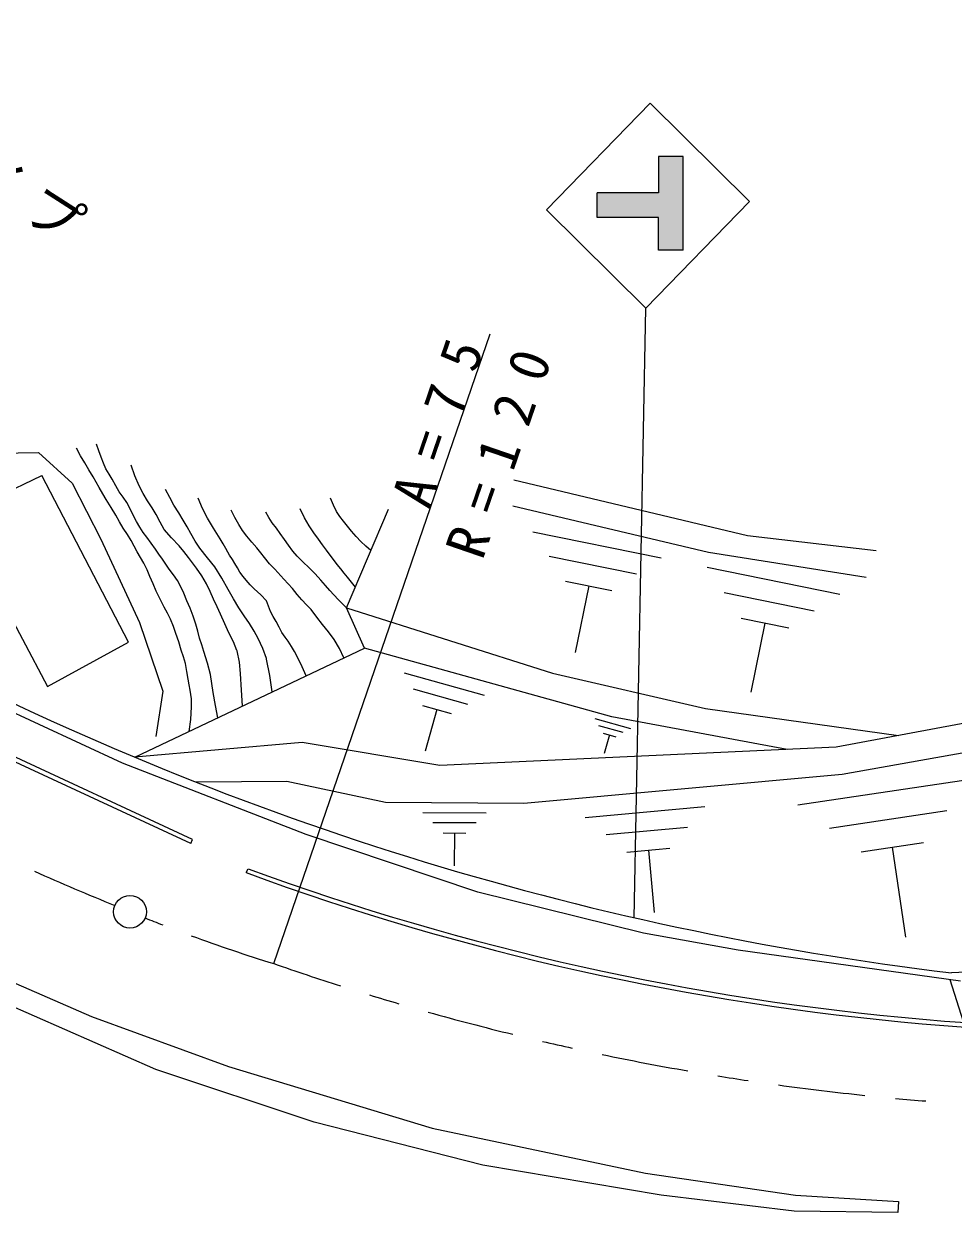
# Model space of a CAD drawing. Units: millimetres, scale not verified. Extents: x 40000 to 680000, y 20000 to 380000.
# Drawn here: x 342585 to 385203, y 264290 to 319420 of the extents above; entities that cross this region are included whole.
import ezdxf

# ---------------------------------------------------------------- set-up
doc = ezdxf.new("R2010")
doc.units = ezdxf.units.MM
doc.header["$LTSCALE"] = 1000
for name, color, linetype, lineweight in [('M-BGD', 7, 'Continuous', 25), ('M-BMK', 2, 'Continuous', 13), ('M-BMK-OTRS', 5, 'Continuous', 25), ('M-BMK-SRVR', 3, 'Continuous', 25), ('M-STR-HTXT', 7, 'Continuous', 13), ('M-STR-STR3', 7, 'Continuous', 25), ('M-STR-STRC', 7, 'Continuous', 25)]:
    doc.layers.add(name, color=color, linetype=linetype, lineweight=lineweight)
doc.styles.add('ＭＳ ゴシック', font='')
doc.styles.get('ＭＳ ゴシック').set_extended_font_data('MS Gothic')

msp = doc.modelspace()

# ---------------------------------------------------------------- hatches: boundary and pattern name
at = {"layer": 'M-STR-STRC'}
msp.add_hatch(color=256, dxfattribs=at).paths.add_polyline_path([(372790, 313350), (371658, 313350), (371658, 311681), (368849, 311681), (368849, 310550), (371658, 310550), (371658, 309051), (372790, 309051)])

# ---------------------------------------------------------------- linework, layer by layer
at = {"layer": 'M-BGD'}
for p, q in [((345173, 299637), (344981, 299984)), ((346018, 299863), (345903, 300168)), ((337912, 299715), (343251, 299785)), ((343251, 299785), (344796, 298380)), ((345364, 299307), (345173, 299637)), ((346126, 299567), (346018, 299863)), ((346227, 299293), (346126, 299567)), ((345560, 298984), (345364, 299307)), ((345747, 298673), (345560, 298984)), ((346339, 299037), (346227, 299293)), ((346478, 298788), (346339, 299037)), ((347669, 298720), (347493, 299206)), ((339527, 296861), (343392, 298733)), ((347373, 291091), (343392, 298733)), ((344796, 298380), (346104, 295818)), ((345890, 298418), (345747, 298673)), ((346027, 298172), (345890, 298418)), ((346622, 298554), (346478, 298788)), ((346787, 298263), (346622, 298554)), ((346951, 297988), (346787, 298263)), ((347861, 298263), (347669, 298720)), ((348046, 297905), (347861, 298263)), ((365028, 298526), (375746, 295972)), ((346190, 297893), (346027, 298172)), ((346351, 297627), (346190, 297893)), ((347128, 297737), (346951, 297988)), ((347293, 297493), (347128, 297737)), ((348244, 297571), (348046, 297905)), ((349262, 297721), (349071, 298084)), ((349454, 297377), (349262, 297721)), ((346578, 297261), (346351, 297627)), ((346793, 296905), (346578, 297261)), ((347452, 297197), (347293, 297493)), ((347591, 296904), (347452, 297197)), ((348452, 297251), (348244, 297571)), ((348642, 296937), (348452, 297251)), ((349671, 297023), (349454, 297377)), ((350769, 297224), (350563, 297696)), ((350987, 296781), (350769, 297224)), ((355443, 296794), (355235, 297195)), ((356761, 297371), (356631, 297693)), ((356910, 297074), (356761, 297371)), ((357370, 292664), (359281, 297189)), ((364992, 297339), (373948, 295217)), ((339527, 296861), (343652, 289058)), ((346963, 296604), (346793, 296905)), ((347132, 296316), (346963, 296604)), ((347734, 296623), (347591, 296904)), ((347886, 296362), (347734, 296623)), ((348823, 296586), (348642, 296937)), ((349881, 296684), (349671, 297023)), ((350064, 296371), (349881, 296684)), ((351123, 296544), (350987, 296781)), ((352245, 296804), (352070, 297146)), ((352424, 296482), (352245, 296804)), ((353810, 296797), (353666, 297049)), ((353960, 296562), (353810, 296797)), ((355658, 296418), (355443, 296794)), ((357059, 296846), (356910, 297074)), ((357219, 296637), (357059, 296846)), ((357409, 296400), (357219, 296637)), ((347321, 296028), (347132, 296316)), ((348043, 296124), (347886, 296362)), ((348204, 295902), (348043, 296124)), ((349010, 296260), (348823, 296586)), ((349341, 295867), (349010, 296260)), ((350235, 296066), (350064, 296371)), ((350429, 295722), (350235, 296066)), ((351261, 296319), (351123, 296544)), ((351420, 296065), (351261, 296319)), ((351573, 295820), (351420, 296065)), ((352603, 296202), (352424, 296482)), ((352794, 295946), (352603, 296202)), ((354147, 296314), (353960, 296562)), ((354328, 296076), (354147, 296314)), ((354517, 295799), (354328, 296076)), ((355863, 296107), (355658, 296418)), ((356072, 295815), (355863, 296107)), ((357596, 296177), (357409, 296400)), ((357810, 295930), (357596, 296177)), ((365903, 296150), (371784, 294961)), ((346104, 295818), (347872, 291988)), ((347497, 295747), (347321, 296028)), ((347632, 295484), (347497, 295747)), ((348409, 295626), (348204, 295902)), ((348605, 295360), (348409, 295626)), ((349688, 295508), (349341, 295867)), ((349911, 295242), (349688, 295508)), ((350633, 295403), (350429, 295722)), ((351710, 295596), (351573, 295820)), ((351837, 295377), (351710, 295596)), ((353029, 295677), (352794, 295946)), ((353254, 295418), (353029, 295677)), ((354697, 295531), (354517, 295799)), ((354898, 295268), (354697, 295531)), ((356265, 295553), (356072, 295815)), ((356450, 295302), (356265, 295553)), ((358026, 295701), (357810, 295930)), ((358253, 295487), (358026, 295701)), ((375746, 295972), (381644, 295289)), ((347762, 295231), (347632, 295484)), ((347920, 294969), (347762, 295231)), ((348071, 294716), (347920, 294969)), ((348768, 295127), (348605, 295360)), ((348923, 294900), (348768, 295127)), ((350115, 294978), (349911, 295242)), ((350305, 294725), (350115, 294978)), ((350988, 294960), (350633, 295403)), ((351331, 294537), (350988, 294960)), ((351922, 295223), (351837, 295377)), ((352007, 295075), (351922, 295223)), ((352132, 294883), (352007, 295075)), ((353432, 295188), (353254, 295418)), ((353601, 294966), (353432, 295188)), ((353838, 294688), (353601, 294966)), ((355109, 295030), (354898, 295268)), ((355378, 294765), (355109, 295030)), ((356610, 295082), (356450, 295302)), ((356766, 294872), (356610, 295082)), ((358478, 295287), (358253, 295487)), ((370652, 294210), (366653, 295019)), ((373948, 295217), (381177, 294066)), ((348221, 294404), (348071, 294716)), ((348351, 294097), (348221, 294404)), ((349082, 294664), (348923, 294900)), ((349241, 294441), (349082, 294664)), ((349439, 294180), (349241, 294441)), ((350484, 294477), (350305, 294725)), ((350728, 294124), (350484, 294477)), ((351655, 294020), (351331, 294537)), ((352252, 294698), (352132, 294883)), ((352366, 294495), (352252, 294698)), ((352478, 294302), (352366, 294495)), ((354076, 294430), (353838, 294688)), ((354497, 293983), (354076, 294430)), ((355639, 294515), (355378, 294765)), ((355923, 294220), (355639, 294515)), ((356934, 294655), (356766, 294872)), ((357098, 294449), (356934, 294655)), ((357256, 294253), (357098, 294449)), ((373895, 294523), (379972, 293294)), ((348499, 293758), (348351, 294097)), ((349618, 293922), (349439, 294180)), ((349772, 293628), (349618, 293922)), ((350940, 293770), (350728, 294124)), ((351935, 293501), (351655, 294020)), ((352621, 294105), (352478, 294302)), ((352771, 293925), (352621, 294105)), ((352947, 293718), (352771, 293925)), ((354888, 293543), (354497, 293983)), ((356185, 293925), (355923, 294220)), ((356394, 293684), (356185, 293925)), ((357407, 294065), (357256, 294253)), ((357593, 293837), (357407, 294065)), ((367404, 293888), (369521, 293459)), ((348646, 293434), (348499, 293758)), ((348820, 293057), (348646, 293434)), ((349901, 293333), (349772, 293628)), ((350050, 292985), (349901, 293333)), ((351111, 293413), (350940, 293770)), ((351264, 293063), (351111, 293413)), ((352176, 293070), (351935, 293501)), ((353129, 293529), (352947, 293718)), ((353440, 293264), (353129, 293529)), ((355103, 293277), (354888, 293543)), ((356597, 293454), (356394, 293684)), ((356986, 293046), (356597, 293454)), ((357773, 293618), (357593, 293837)), ((368463, 293673), (367844, 290615)), ((378803, 292518), (374670, 293354)), ((348999, 292701), (348820, 293057)), ((350190, 292649), (350050, 292985)), ((351428, 292709), (351264, 293063)), ((352424, 292667), (352176, 293070)), ((353689, 292978), (353440, 293264)), ((353791, 292740), (353689, 292978)), ((355315, 293027), (355103, 293277)), ((355534, 292802), (355315, 293027)), ((355743, 292585), (355534, 292802)), ((357370, 292664), (356986, 293046)), ((349153, 292417), (348999, 292701)), ((349294, 292141), (349153, 292417)), ((350332, 292276), (350190, 292649)), ((350455, 291913), (350332, 292276)), ((351588, 292371), (351428, 292709)), ((351781, 291932), (351588, 292371)), ((352672, 292299), (352424, 292667)), ((352913, 291947), (352672, 292299)), ((353877, 292502), (353791, 292740)), ((354006, 292265), (353877, 292502)), ((354141, 292042), (354006, 292265)), ((356010, 292244), (355743, 292585)), ((356258, 291907), (356010, 292244)), ((358182, 290819), (357370, 292664)), ((357370, 292664), (366805, 289667)), ((347872, 291988), (348947, 288844)), ((349430, 291815), (349294, 292141)), ((349544, 291493), (349430, 291815)), ((350546, 291590), (350455, 291913)), ((351973, 291512), (351781, 291932)), ((353128, 291601), (352913, 291947)), ((354274, 291783), (354141, 292042)), ((354405, 291537), (354274, 291783)), ((356543, 291558), (356258, 291907)), ((375446, 292185), (377634, 291742)), ((376540, 291963), (375901, 288804)), ((343652, 289058), (347373, 291091)), ((349671, 291103), (349544, 291493)), ((349792, 290728), (349671, 291103)), ((350632, 291279), (350546, 291590)), ((350726, 290963), (350632, 291279)), ((352176, 291106), (351973, 291512)), ((352341, 290706), (352176, 291106)), ((353316, 291257), (353128, 291601)), ((353529, 290795), (353316, 291257)), ((354544, 291327), (354405, 291537)), ((354684, 291130), (354544, 291327)), ((354844, 290894), (354684, 291130)), ((356803, 291215), (356543, 291558)), ((357042, 290796), (356803, 291215)), ((347665, 285814), (358182, 290819)), ((349897, 290414), (349792, 290728)), ((350823, 290660), (350726, 290963)), ((350991, 290130), (350823, 290660)), ((352348, 290686), (352341, 290706)), ((352455, 290175), (352348, 290686)), ((353690, 290336), (353529, 290795)), ((354986, 290662), (354844, 290894)), ((355272, 290105), (354986, 290662)), ((357240, 290371), (357042, 290796)), ((369523, 287675), (358182, 290819)), ((349984, 290109), (349897, 290414)), ((350047, 289750), (349984, 290109)), ((351125, 289614), (350991, 290130)), ((352502, 289648), (352455, 290175)), ((353699, 290307), (353690, 290336)), ((353856, 289565), (353699, 290307)), ((355517, 289553), (355272, 290105)), ((347096, 285539), (338265, 289645)), ((350101, 289402), (350047, 289750)), ((351197, 289189), (351125, 289614)), ((352553, 288890), (352502, 289648)), ((353950, 288808), (353856, 289565)), ((360008, 289684), (363666, 288658)), ((366805, 289667), (373818, 288048)), ((350154, 289139), (350101, 289402)), ((350204, 288887), (350154, 289139)), ((350252, 288497), (350204, 288887)), ((351255, 288778), (351197, 289189)), ((352598, 288166), (352553, 288890)), ((362917, 288237), (360429, 288934)), ((348947, 288844), (348630, 286773)), ((350263, 288121), (350252, 288497)), ((351356, 288191), (351255, 288778)), ((350224, 287550), (350263, 288121)), ((351469, 287630), (351356, 288191)), ((360850, 288185), (362167, 287816)), ((361509, 288000), (360975, 286098)), ((373818, 288048), (382654, 286808)), ((389596, 288114), (379810, 286273)), ((350152, 287004), (350224, 287550)), ((368747, 287595), (370384, 287136)), ((370048, 286948), (368935, 287260)), ((377552, 286169), (369523, 287675)), ((369124, 286924), (369713, 286759)), ((369418, 286842), (369179, 285991)), ((391974, 287143), (380081, 285029)), ((355328, 286492), (347665, 285814)), ((361644, 285442), (355328, 286492)), ((379810, 286273), (361644, 285442)), ((355521, 282271), (347096, 285539)), ((380081, 285029), (365483, 283700)), ((354621, 284707), (350466, 284676)), ((359153, 283736), (354621, 284707)), ((378045, 283636), (385958, 284810)), ((365483, 283700), (359153, 283736)), ((368304, 283059), (373781, 283558)), ((360865, 283281), (363765, 283264)), ((384880, 283356), (379499, 282558)), ((363379, 279626), (355521, 282271)), ((363299, 282803), (361326, 282814)), ((361788, 282347), (362832, 282341)), ((362310, 282344), (362301, 280836)), ((372985, 282602), (369260, 282263)), ((380953, 281480), (383802, 281902)), ((370216, 281466), (372188, 281646)), ((371202, 281556), (371461, 278708)), ((382377, 281691), (382988, 277576)), ((370969, 277751), (363379, 279626)), ((375316, 276975), (370969, 277751)), ((385500, 275556), (375316, 276975)), ((395396, 276352), (385095, 275936)), ((385016, 275623), (389393, 261786))]:
    msp.add_line(p, q, dxfattribs=at)
msp.add_arc((401760, 414941), 140000, 242.2695, 263.16341, dxfattribs=at)
at = {"layer": 'M-BMK'}
for centre, radius, start, end in [((403752, 417764), 150000, 246.13567, 247.66354), ((376152, 348022), 75000, 248.06342, 248.72505), ((376152, 348022), 75000, 249.79457, 252.85034), ((393515, 389677), 120000, 250.79292, 252.32828), ((393515, 389677), 120000, 252.99673, 253.66518), ((393515, 389677), 120000, 254.33363, 256.24348), ((393515, 389677), 120000, 256.91194, 257.58038), ((393515, 389677), 120000, 258.24886, 260.15871), ((393515, 389677), 120000, 260.82716, 261.49561), ((393515, 389677), 120000, 262.16406, 264.07391), ((393515, 389677), 120000, 264.74237, 265.41081)]:
    msp.add_arc(centre, radius, start, end, dxfattribs=at)
at = {"layer": 'M-BMK-OTRS'}
msp.add_arc((370880, 302038), 50000, 227.1779, 266.3064, dxfattribs=at)
at = {"layer": 'M-BMK-SRVR'}
msp.add_circle((347439, 278735), 750, dxfattribs=at)
at = {"layer": 'M-STR-HTXT'}
msp.add_line((354037, 276356), (363946, 305229), dxfattribs=at)
at = {"layer": 'M-STR-STR3'}
for p, q in [((350225, 281870), (334311, 289243)), ((350309, 282051), (334395, 289424)), ((350225, 281870), (350309, 282051)), ((352764, 280528), (352856, 280705))]:
    msp.add_line(p, q, dxfattribs=at)
for centre, start, end in [((394211, 393354), 249.84097, 280.18428), ((394195, 393148), 249.80209, 280.2139)]:
    msp.add_arc(centre, 120000, start, end, dxfattribs=at)
at = {"layer": 'M-STR-STRC'}
for p, q in [((371282, 315799), (366534, 310909)), ((375829, 311286), (371282, 315799)), ((372790, 313350), (371658, 313349)), ((371658, 313349), (371658, 311681)), ((372790, 309051), (372790, 313350)), ((368849, 310550), (368849, 311681)), ((371658, 311681), (368849, 311681)), ((371082, 306396), (375829, 311286)), ((366534, 310909), (371082, 306396)), ((371658, 310550), (368849, 310550)), ((371658, 309051), (371658, 310550)), ((372790, 309051), (371658, 309051)), ((370554, 278441), (371082, 306396)), ((337872, 277322), (345675, 273933)), ((348631, 271502), (341669, 274556)), ((345675, 273933), (351962, 271641)), ((355879, 269095), (348631, 271502)), ((351962, 271641), (361283, 268824)), ((363609, 267119), (355879, 269095)), ((361283, 268824), (371066, 266757)), ((371780, 265739), (363609, 267119)), ((371066, 266757), (377934, 265744)), ((377877, 265020), (371780, 265739)), ((377934, 265744), (382664, 265459)), ((382664, 265459), (382633, 264947)), ((382633, 264947), (377877, 265020))]:
    msp.add_line(p, q, dxfattribs=at)

# ---------------------------------------------------------------- texts
at = {"layer": 'M-STR-HTXT', "char_height": 1833, "attachment_point": 7, "style": 'ＭＳ ゴシック'}
for s, insert, rotation in [('\\T1.27;ガ-ドパイプ', (330339, 318220), 327.3), ('\\T1.76;A=75', (361170, 297139), 71.1), ('\\T1.72;R=120', (363619, 294789), 71)]:
    msp.add_mtext(s, dxfattribs=dict(at, insert=insert, rotation=rotation))

doc.saveas('drawing.dxf')
